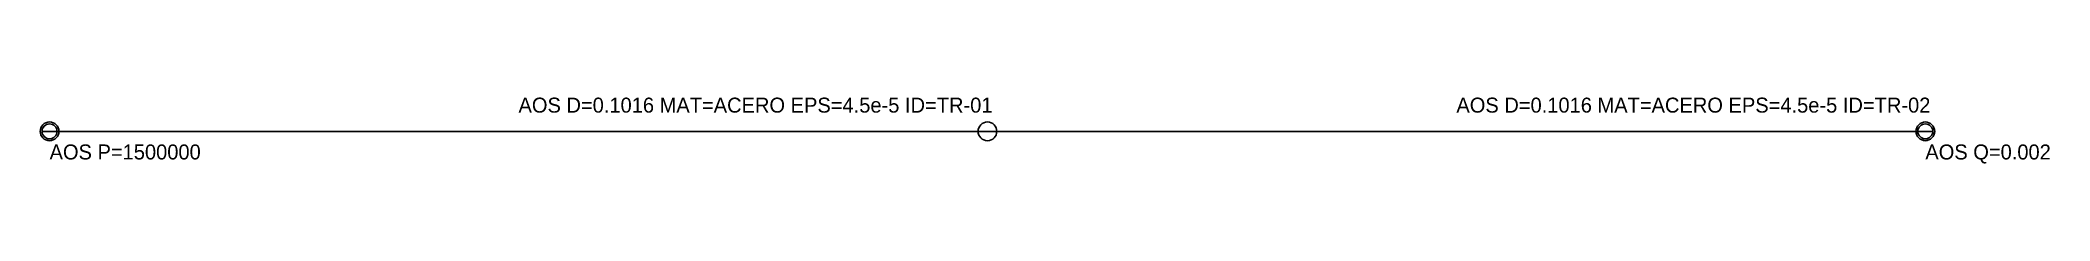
# Model space of a CAD drawing. Header units: metres. Extents: x 0 to 107, y -2 to 2.
import ezdxf

# ---------------------------------------------------------------- set-up
doc = ezdxf.new("R2010")
doc.units = ezdxf.units.M
doc.layers.get('0').update_dxf_attribs({"linetype": 'CONTINUOUS'})
for name, color, linetype in [('AOS_META', 2, 'CONTINUOUS'), ('INSTRUMENTACION', 4, 'CONTINUOUS'), ('PROCESO', 1, 'CONTINUOUS')]:
    doc.layers.add(name, color=color, linetype=linetype)

# ---------------------------------------------------------------- blocks, each defined once
blk = doc.blocks.new('BOMBA_TIPO_A')
blk.add_line((-0.4, 0), (0.4, 0))
blk.add_circle((0, 0), 0.4)

msp = doc.modelspace()

# ---------------------------------------------------------------- linework, layer by layer
at = {"layer": 'PROCESO'}
for p, q in [((0, 0), (50, 0)), ((50, 0), (100, 0))]:
    msp.add_line(p, q, dxfattribs=at)
for centre in [(0, 0), (50, 0), (100, 0)]:
    msp.add_circle(centre, 0.5, dxfattribs=at)

# ---------------------------------------------------------------- block references
at = {"layer": 'INSTRUMENTACION'}
for p in [(0, 0), (100, 0)]:
    msp.add_blockref('BOMBA_TIPO_A', p, dxfattribs=at)

# ---------------------------------------------------------------- texts
at = {"layer": 'AOS_META'}
for s, p in [('AOS D=0.1016 MAT=ACERO EPS=4.5e-5 ID=TR-01', (25, 1)), ('AOS D=0.1016 MAT=ACERO EPS=4.5e-5 ID=TR-02', (75, 1)), ('AOS P=1500000', (0, -1.5)), ('AOS Q=0.002', (100, -1.5))]:
    msp.add_text(s, height=0.8, dxfattribs=at).set_placement(p)

doc.saveas('drawing.dxf')
